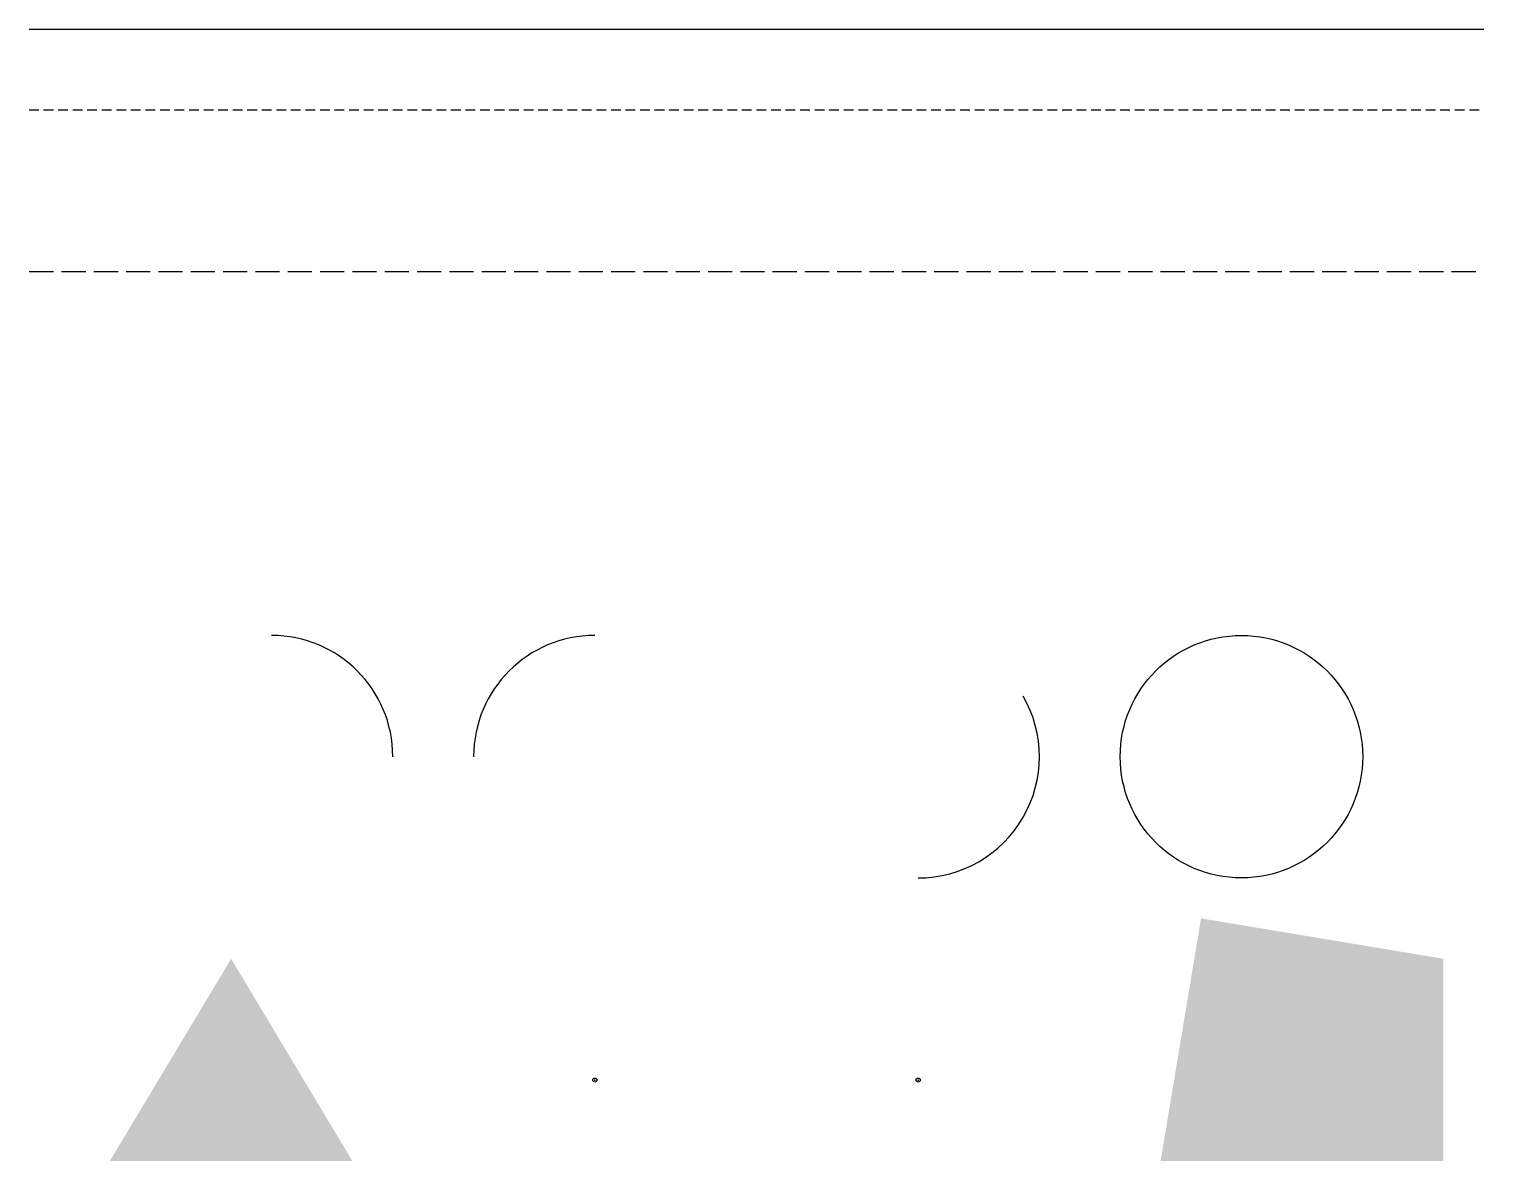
# Model space of a CAD drawing. Units: millimetres at full size, sheet at 1:200. Extents: x -18000 to 18000, y -16000 to 12000.
import ezdxf

# ---------------------------------------------------------------- set-up
doc = ezdxf.new("R2010")
doc.units = ezdxf.units.MM
doc.header["$LTSCALE"] = 200
doc.header["$PDMODE"] = 32
doc.header["$PDSIZE"] = 100
doc.linetypes.add('DASHED1', pattern=[1.8, 1.2, -0.6])
doc.linetypes.add('DASHED3', pattern=[4, 3, -1])
doc.layers.add('0-0_\u3000本体', color=2, linetype='Continuous')

msp = doc.modelspace()

# ---------------------------------------------------------------- linework, layer by layer
at = {"layer": '0-0_\u3000本体', "color": 4}
msp.add_line((-18000, 12000), (18000, 12000), dxfattribs=at)
at = {"layer": '0-0_\u3000本体', "color": 7, "linetype": 'DASHED1'}
msp.add_line((-18000, 10000), (18000, 10000), dxfattribs=at)
at = {"layer": '0-0_\u3000本体', "linetype": 'DASHED3'}
msp.add_line((-18000, 6000), (18000, 6000), dxfattribs=at)
at = {"layer": '0-0_\u3000本体', "color": 6}
msp.add_circle((12000, -6000), 3000, dxfattribs=at)
at = {"layer": '0-0_\u3000本体', "color": 7}
msp.add_arc((-12000, -6000), 3000, 0, 90, dxfattribs=at)
at = {"layer": '0-0_\u3000本体', "color": 3}
msp.add_arc((-4000, -6000), 3000, 90, 180, dxfattribs=at)
at = {"layer": '0-0_\u3000本体'}
msp.add_arc((4000, -6000), 3000, 270, 30, dxfattribs=at)
at = {"layer": '0-0_\u3000本体', "color": 3}
msp.add_point((-4000, -14000), dxfattribs=at)
at = {"layer": '0-0_\u3000本体'}
msp.add_point((4000, -14000), dxfattribs=at)
at = {"layer": '0-0_\u3000本体', "color": 6}
msp.add_solid([(10000, -16000), (17000, -16000), (11000, -10000), (17000, -11000)], dxfattribs=at)
at = {"layer": '0-0_\u3000本体'}
msp.add_solid([(-16000, -16000), (-10000, -16000), (-13000, -11000)], dxfattribs=at)

doc.saveas('drawing.dxf')
